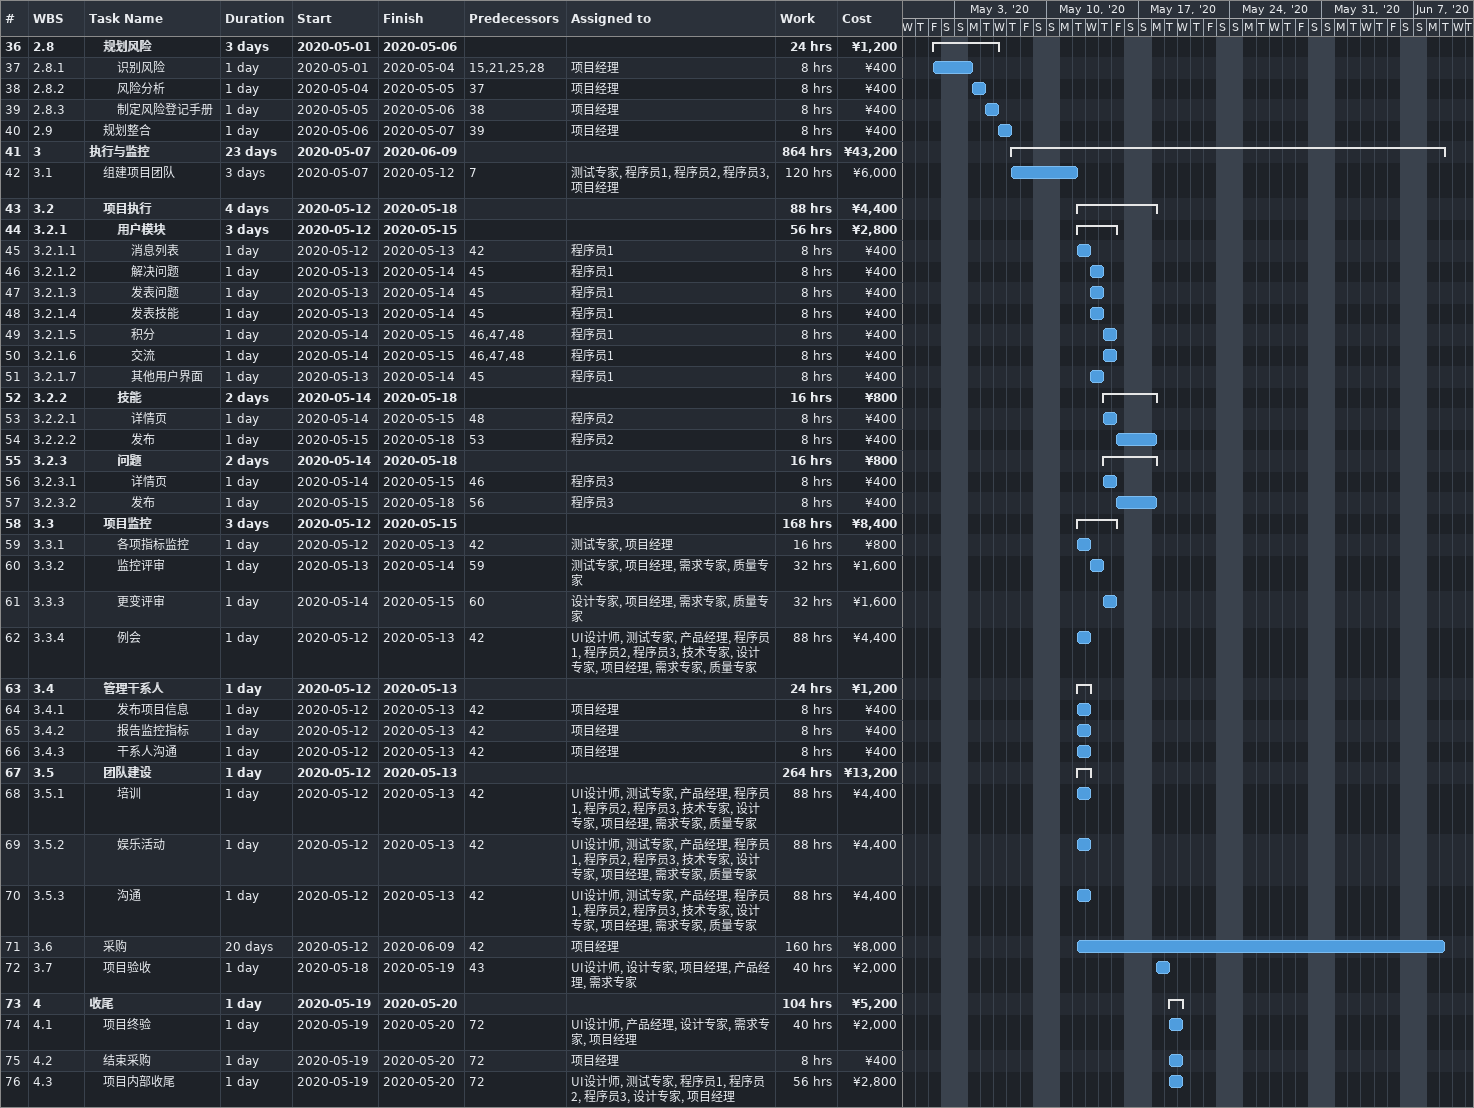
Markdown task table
| ID | WBS | Task | Duration | Start | Finish | Predecessors | Resources | Work (h) | Cost (¥) |
|---|---|---|---|---|---|---|---|---|---|
| 36 | 2.8 | **规划风险** | 3d | 2020-05-01 | 2020-05-06 |  |  | 24 | 1200 |
| 37 | 2.8.1 | 识别风险 | 1d | 2020-05-01 | 2020-05-04 | 15, 21, 25, 28 | 项目经理 | 8 | 400 |
| 38 | 2.8.2 | 风险分析 | 1d | 2020-05-04 | 2020-05-05 | 37 | 项目经理 | 8 | 400 |
| 39 | 2.8.3 | 制定风险登记手册 | 1d | 2020-05-05 | 2020-05-06 | 38 | 项目经理 | 8 | 400 |
| 40 | 2.9 | 规划整合 | 1d | 2020-05-06 | 2020-05-07 | 39 | 项目经理 | 8 | 400 |
| 41 | 3 | **执行与监控** | 23d | 2020-05-07 | 2020-06-09 |  |  | 864 | 43200 |
| 42 | 3.1 | 组建项目团队 | 3d | 2020-05-07 | 2020-05-12 | 7 | 测试专家, 程序员1, 程序员2, 程序员3, 项目经理 | 120 | 6000 |
| 43 | 3.2 | **项目执行** | 4d | 2020-05-12 | 2020-05-18 |  |  | 88 | 4400 |
| 44 | 3.2.1 | **用户模块** | 3d | 2020-05-12 | 2020-05-15 |  |  | 56 | 2800 |
| 45 | 3.2.1.1 | 消息列表 | 1d | 2020-05-12 | 2020-05-13 | 42 | 程序员1 | 8 | 400 |
| 46 | 3.2.1.2 | 解决问题 | 1d | 2020-05-13 | 2020-05-14 | 45 | 程序员1 | 8 | 400 |
| 47 | 3.2.1.3 | 发表问题 | 1d | 2020-05-13 | 2020-05-14 | 45 | 程序员1 | 8 | 400 |
| 48 | 3.2.1.4 | 发表技能 | 1d | 2020-05-13 | 2020-05-14 | 45 | 程序员1 | 8 | 400 |
| 49 | 3.2.1.5 | 积分 | 1d | 2020-05-14 | 2020-05-15 | 46, 47, 48 | 程序员1 | 8 | 400 |
| 50 | 3.2.1.6 | 交流 | 1d | 2020-05-14 | 2020-05-15 | 46, 47, 48 | 程序员1 | 8 | 400 |
| 51 | 3.2.1.7 | 其他用户界面 | 1d | 2020-05-13 | 2020-05-14 | 45 | 程序员1 | 8 | 400 |
| 52 | 3.2.2 | **技能** | 2d | 2020-05-14 | 2020-05-18 |  |  | 16 | 800 |
| 53 | 3.2.2.1 | 详情页 | 1d | 2020-05-14 | 2020-05-15 | 48 | 程序员2 | 8 | 400 |
| 54 | 3.2.2.2 | 发布 | 1d | 2020-05-15 | 2020-05-18 | 53 | 程序员2 | 8 | 400 |
| 55 | 3.2.3 | **问题** | 2d | 2020-05-14 | 2020-05-18 |  |  | 16 | 800 |
| 56 | 3.2.3.1 | 详情页 | 1d | 2020-05-14 | 2020-05-15 | 46 | 程序员3 | 8 | 400 |
| 57 | 3.2.3.2 | 发布 | 1d | 2020-05-15 | 2020-05-18 | 56 | 程序员3 | 8 | 400 |
| 58 | 3.3 | **项目监控** | 3d | 2020-05-12 | 2020-05-15 |  |  | 168 | 8400 |
| 59 | 3.3.1 | 各项指标监控 | 1d | 2020-05-12 | 2020-05-13 | 42 | 测试专家, 项目经理 | 16 | 800 |
| 60 | 3.3.2 | 监控评审 | 1d | 2020-05-13 | 2020-05-14 | 59 | 测试专家, 项目经理, 需求专家, 质量专家 | 32 | 1600 |
| 61 | 3.3.3 | 更变评审 | 1d | 2020-05-14 | 2020-05-15 | 60 | 设计专家, 项目经理, 需求专家, 质量专家 | 32 | 1600 |
| 62 | 3.3.4 | 例会 | 1d | 2020-05-12 | 2020-05-13 | 42 | UI设计师, 测试专家, 产品经理, 程序员1, 程序员2, 程序员3, 技术专家, 设计专家, 项目经理, 需求专家, 质量专家 | 88 | 4400 |
| 63 | 3.4 | **管理干系人** | 1d | 2020-05-12 | 2020-05-13 |  |  | 24 | 1200 |
| 64 | 3.4.1 | 发布项目信息 | 1d | 2020-05-12 | 2020-05-13 | 42 | 项目经理 | 8 | 400 |
| 65 | 3.4.2 | 报告监控指标 | 1d | 2020-05-12 | 2020-05-13 | 42 | 项目经理 | 8 | 400 |
| 66 | 3.4.3 | 干系人沟通 | 1d | 2020-05-12 | 2020-05-13 | 42 | 项目经理 | 8 | 400 |
| 67 | 3.5 | **团队建设** | 1d | 2020-05-12 | 2020-05-13 |  |  | 264 | 13200 |
| 68 | 3.5.1 | 培训 | 1d | 2020-05-12 | 2020-05-13 | 42 | UI设计师, 测试专家, 产品经理, 程序员1, 程序员2, 程序员3, 技术专家, 设计专家, 项目经理, 需求专家, 质量专家 | 88 | 4400 |
| 69 | 3.5.2 | 娱乐活动 | 1d | 2020-05-12 | 2020-05-13 | 42 | UI设计师, 测试专家, 产品经理, 程序员1, 程序员2, 程序员3, 技术专家, 设计专家, 项目经理, 需求专家, 质量专家 | 88 | 4400 |
| 70 | 3.5.3 | 沟通 | 1d | 2020-05-12 | 2020-05-13 | 42 | UI设计师, 测试专家, 产品经理, 程序员1, 程序员2, 程序员3, 技术专家, 设计专家, 项目经理, 需求专家, 质量专家 | 88 | 4400 |
| 71 | 3.6 | 采购 | 20d | 2020-05-12 | 2020-06-09 | 42 | 项目经理 | 160 | 8000 |
| 72 | 3.7 | 项目验收 | 1d | 2020-05-18 | 2020-05-19 | 43 | UI设计师, 设计专家, 项目经理, 产品经理, 需求专家 | 40 | 2000 |
| 73 | 4 | **收尾** | 1d | 2020-05-19 | 2020-05-20 |  |  | 104 | 5200 |
| 74 | 4.1 | 项目终验 | 1d | 2020-05-19 | 2020-05-20 | 72 | UI设计师, 产品经理, 设计专家, 需求专家, 项目经理 | 40 | 2000 |
| 75 | 4.2 | 结束采购 | 1d | 2020-05-19 | 2020-05-20 | 72 | 项目经理 | 8 | 400 |
| 76 | 4.3 | 项目内部收尾 | 1d | 2020-05-19 | 2020-05-20 | 72 | UI设计师, 测试专家, 程序员1, 程序员2, 程序员3, 设计专家, 项目经理 | 56 | 2800 |
